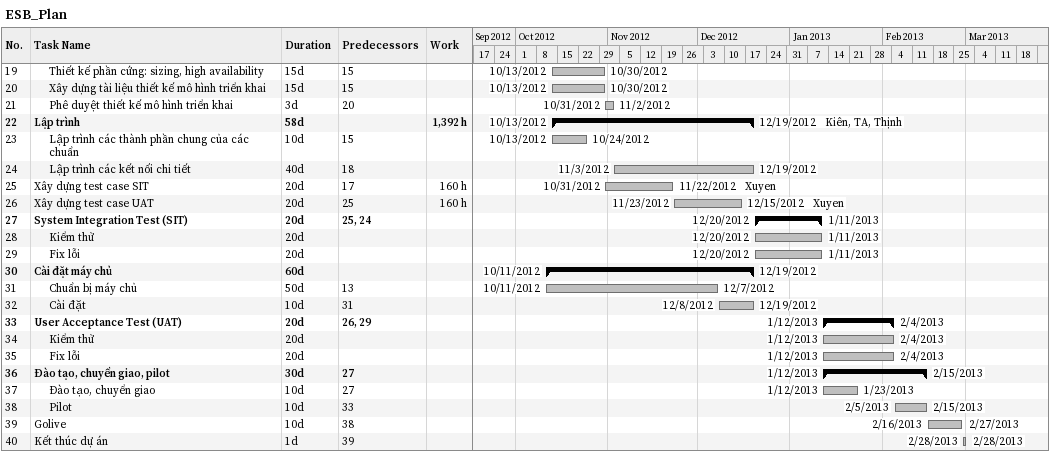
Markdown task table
ESB_Plan

| ID | Level | Task | Duration | Start | Finish | Predecessors | Resources | Work (h) |
|---|---|---|---|---|---|---|---|---|
| 19 | 2 | Thiết kế phần cứng: sizing, high availability | 15d | 2012-10-13 | 2012-10-30 | 15 |  |  |
| 20 | 2 | Xây dựng tài liệu thiết kế mô hình triển khai | 15d | 2012-10-13 | 2012-10-30 | 15 |  |  |
| 21 | 2 | Phê duyệt thiết kế mô hình triển khai | 3d | 2012-10-31 | 2012-11-02 | 20 |  |  |
| 22 | 1 | **Lập trình** | 58d | 2012-10-13 | 2012-12-19 |  | Kiên, TA, Thịnh | 1392 |
| 23 | 2 | Lập trình các thành phần chung của các chuẩn | 10d | 2012-10-13 | 2012-10-24 | 15 |  |  |
| 24 | 2 | Lập trình các kết nối chi tiết | 40d | 2012-11-03 | 2012-12-19 | 18 |  |  |
| 25 | 1 | Xây dựng test case SIT | 20d | 2012-10-31 | 2012-11-22 | 17 | Xuyen | 160 |
| 26 | 1 | Xây dựng test case UAT | 20d | 2012-11-23 | 2012-12-15 | 25 | Xuyen | 160 |
| 27 | 1 | **System Integration Test (SIT)** | 20d | 2012-12-20 | 2013-01-11 | 25, 24 |  |  |
| 28 | 2 | Kiểm thử | 20d | 2012-12-20 | 2013-01-11 |  |  |  |
| 29 | 2 | Fix lỗi | 20d | 2012-12-20 | 2013-01-11 |  |  |  |
| 30 | 1 | **Cài đặt máy chủ** | 60d | 2012-10-11 | 2012-12-19 |  |  |  |
| 31 | 2 | Chuẩn bị máy chủ | 50d | 2012-10-11 | 2012-12-07 | 13 |  |  |
| 32 | 2 | Cài đặt | 10d | 2012-12-08 | 2012-12-19 | 31 |  |  |
| 33 | 1 | **User Acceptance Test (UAT)** | 20d | 2013-01-12 | 2013-02-04 | 26, 29 |  |  |
| 34 | 2 | Kiểm thử | 20d | 2013-01-12 | 2013-02-04 |  |  |  |
| 35 | 2 | Fix lỗi | 20d | 2013-01-12 | 2013-02-04 |  |  |  |
| 36 | 1 | **Đào tạo, chuyển giao, pilot** | 30d | 2013-01-12 | 2013-02-15 | 27 |  |  |
| 37 | 2 | Đào tạo, chuyển giao | 10d | 2013-01-12 | 2013-01-23 | 27 |  |  |
| 38 | 2 | Pilot | 10d | 2013-02-05 | 2013-02-15 | 33 |  |  |
| 39 | 1 | Golive | 10d | 2013-02-16 | 2013-02-27 | 38 |  |  |
| 40 | 1 | Kết thúc dự án | 1d | 2013-02-28 | 2013-02-28 | 39 |  |  |
